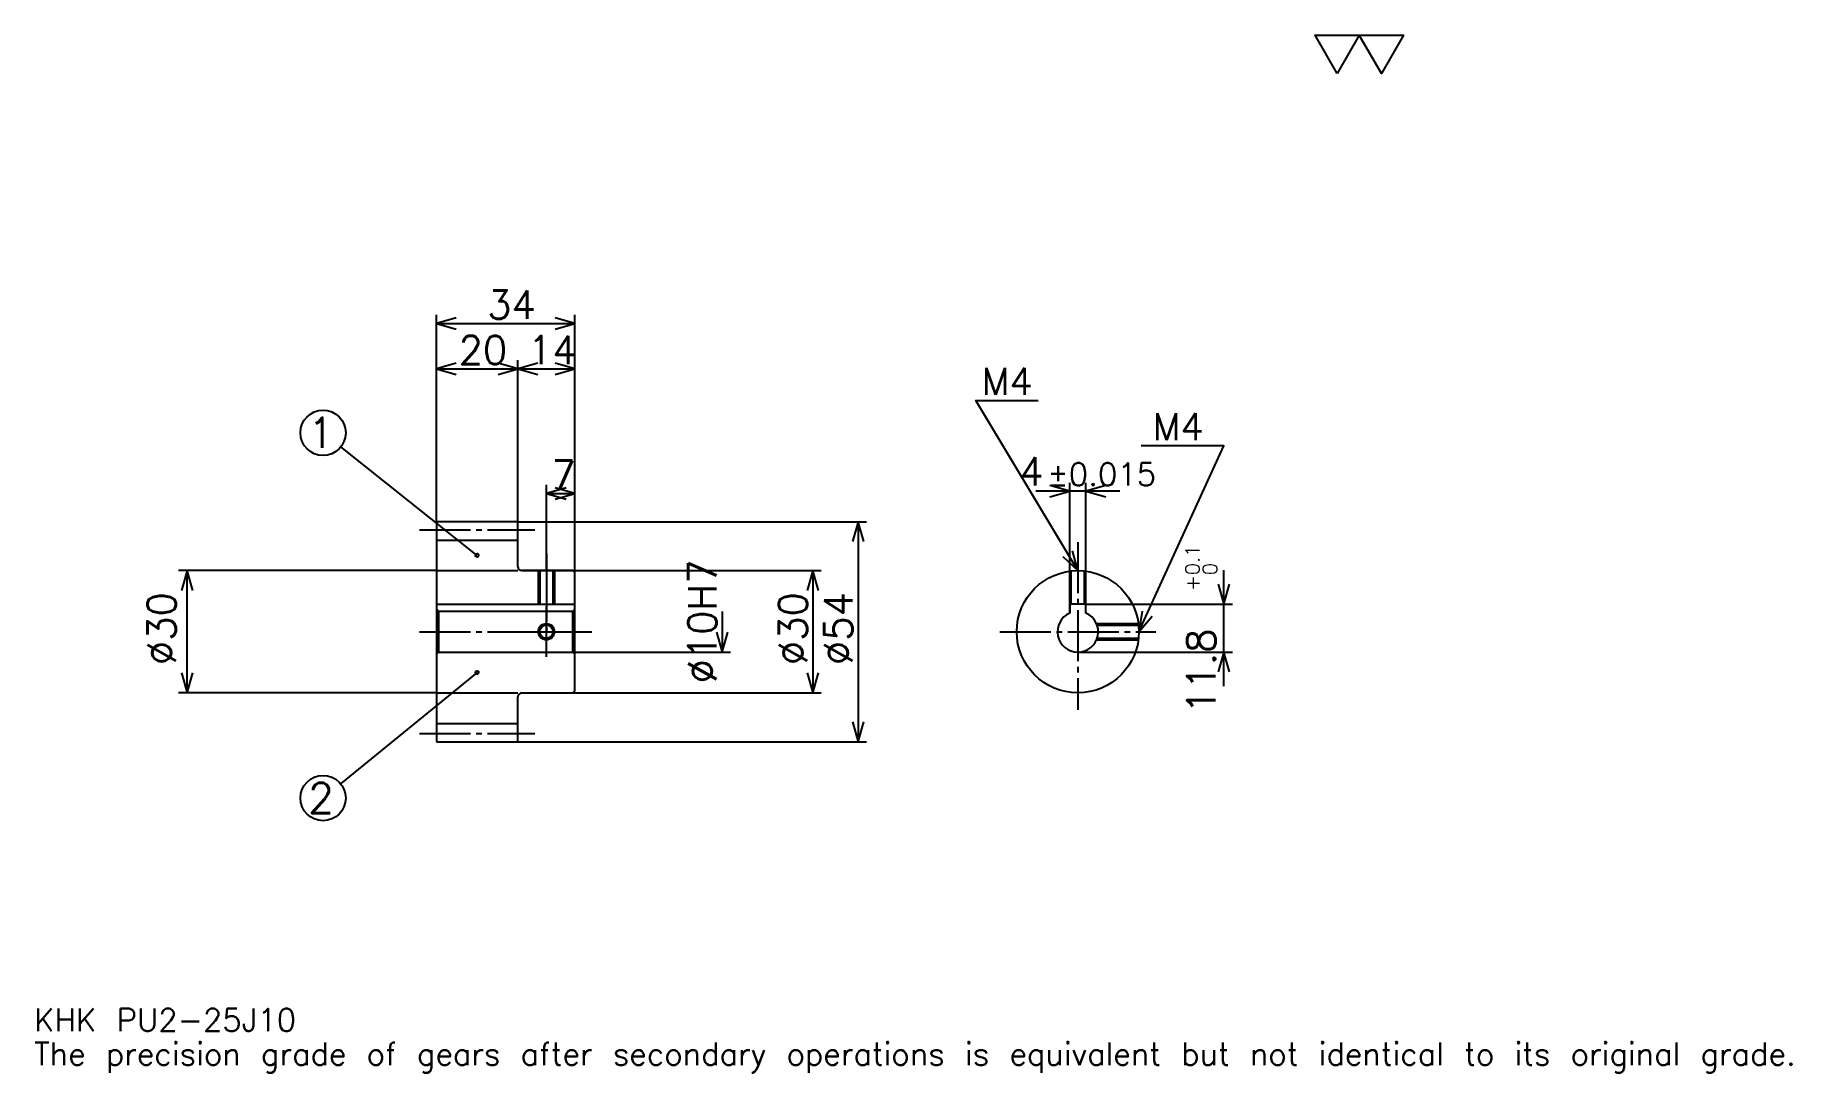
# Model space of a CAD drawing. Extents: x 14 to 446, y 5 to 260.
import ezdxf

# ---------------------------------------------------------------- set-up
doc = ezdxf.new("R2010")
doc.units = 0
doc.linetypes.add('DASHDOT', pattern=[16.695651, 12.521739, -1.391304, 1.391304, -1.391304])
doc.layers.get('0').update_dxf_attribs({"linetype": 'CONTINUOUS'})
doc.layers.add('DASHDOT', color=6, linetype='DASHDOT')
doc.styles.add('KANJI', font='TXT', dxfattribs={"bigfont": 'BIGFONT'})

msp = doc.modelspace()

# ---------------------------------------------------------------- linework, layer by layer
at = {"color": 5}
for p, q in [((112.695656, 140.391296), (112.695656, 191.17392)), ((146.695648, 140.391296), (146.695648, 191.17392)), ((112.695656, 189.086945), (146.695648, 189.086945)), ((112.695656, 177.956512), (132.695648, 177.956512)), ((132.695648, 140.391296), (132.695648, 180.043488)), ((132.695648, 177.956512), (146.695648, 177.956512)), ((122.695656, 132.141296), (89.225632, 158.753815)), ((139.695648, 140.391296), (139.695648, 149.434784)), ((139.695648, 147.347824), (146.695648, 147.347824)), ((280.565216, 147.869568), (259.869568, 147.869568)), ((268.217407, 120.191307), (268.217407, 149.956512)), ((272.217407, 120.191307), (272.217407, 149.956512)), ((112.695656, 140.291306), (112.695656, 140.391296)), ((132.595657, 140.391296), (146.695648, 140.391296)), ((132.695648, 140.291306), (132.695648, 140.391296)), ((139.695648, 128.391296), (139.695648, 140.391296)), ((139.695648, 128.391296), (139.695648, 140.391296)), ((146.695648, 140.391296), (218.347839, 140.391296)), ((146.695648, 127.891304), (146.695648, 140.391296)), ((216.260864, 140.391296), (216.260864, 86.391304)), ((112.695656, 128.391296), (49.391308, 128.391296)), ((51.478264, 98.391304), (51.478264, 128.391296)), ((133.695648, 128.391296), (146.695648, 128.391296)), ((146.695648, 128.391296), (207.217407, 128.391296)), ((205.130432, 128.391296), (205.130432, 98.391304)), ((306.086975, 100.04348), (306.086975, 128.539124)), ((182.869568, 118.391304), (182.869568, 108.391304)), ((272.217407, 120.191307), (308.17392, 120.191307)), ((146.695648, 108.391304), (184.956528, 108.391304)), ((270.217407, 108.391304), (308.17392, 108.391304)), ((122.695656, 103.391304), (89.183655, 76.080948)), ((112.695656, 98.391304), (49.391308, 98.391304)), ((133.695648, 98.391304), (146.695648, 98.391304)), ((146.695648, 98.391304), (207.217407, 98.391304)), ((132.595657, 86.391304), (146.695648, 86.391304)), ((146.695648, 86.391304), (218.347839, 86.391304))]:
    msp.add_line(p, q, dxfattribs=at)
at = {"color": 4}
for p, q in [((112.695656, 135.891296), (132.695648, 135.891296)), ((112.695656, 128.391296), (132.695648, 128.391296)), ((112.695656, 120.191307), (146.695648, 120.191307)), ((113.195656, 118.391304), (113.195656, 108.391304)), ((146.195648, 118.391304), (146.695648, 118.891304)), ((146.195648, 108.391304), (146.695648, 107.891304)), ((112.695656, 98.391304), (132.695648, 98.391304)), ((112.695656, 90.891304), (132.695648, 90.891304))]:
    msp.add_line(p, q, dxfattribs=at)
at = {"color": 7}
msp.add_lwpolyline([(333.913055, 250.434784), (328.486969, 259.839996), (350.191315, 259.839996), (344.765228, 250.434784), (339.339142, 259.839996), (333.913055, 250.434784)], dxfattribs=at)
at = {"color": 5}
for points in [[(117.565224, 190.478256), (112.695656, 189.086945), (117.565224, 187.695648)], [(141.826096, 187.695648), (146.695648, 189.086945), (141.826096, 190.478256)], [(117.565224, 179.347824), (112.695656, 177.956512), (117.565224, 176.565216)], [(127.826088, 176.565216), (132.695648, 177.956512), (127.826088, 179.347824)], [(137.565216, 179.347824), (132.695648, 177.956512), (137.565216, 176.565216)], [(141.826096, 176.565216), (146.695648, 177.956512), (141.826096, 179.347824)], [(270.217407, 128.391296), (245.17392, 170.130432), (260.478271, 170.130432)], [(285.217407, 113.391304), (306.086975, 159), (285.773926, 159)], [(144.565216, 148.739136), (139.695648, 147.347824), (144.565216, 145.956512)], [(141.826096, 145.956512), (146.695648, 147.347824), (141.826096, 148.739136)], [(263.347839, 146.478256), (268.217407, 147.869568), (263.347839, 149.260864)], [(277.086975, 149.260864), (272.217407, 147.869568), (277.086975, 146.478256)], [(217.652176, 135.521744), (216.260864, 140.391296), (214.869568, 135.521744)], [(266.518982, 131.851105), (270.217407, 128.391296), (268.90506, 133.282745)], [(52.869568, 123.521736), (51.478264, 128.391296), (50.08696, 123.521736)], [(206.521744, 123.521736), (205.130432, 128.391296), (203.739136, 123.521736)], [(304.695648, 125.060867), (306.086975, 120.191307), (307.478271, 125.060867)], [(285.978424, 118.398224), (285.217407, 113.391304), (288.508698, 117.240417)], [(181.478271, 113.260872), (182.869568, 108.391304), (184.260864, 113.260872)], [(307.478271, 103.521736), (306.086975, 108.391304), (304.695648, 103.521736)], [(50.08696, 103.260872), (51.478264, 98.391304), (52.869568, 103.260872)], [(203.739136, 103.260872), (205.130432, 98.391304), (206.521744, 103.260872)], [(214.869568, 91.260864), (216.260864, 86.391304), (217.652176, 91.260864)]]:
    msp.add_lwpolyline(points, dxfattribs=at)
at = {"color": 4}
for points in [[(132.695648, 129.391296), (132.695648, 140.291306), (132.595657, 140.391296), (112.795654, 140.391296), (112.695656, 140.291306), (112.695656, 107.891304)], [(133.695648, 98.391304), (146.195648, 98.391304), (146.695648, 98.891304), (146.695648, 127.891304), (146.195648, 128.391296), (133.695648, 128.391296)], [(137.695648, 128.391296), (137.695648, 120.191307)], [(138.075653, 128.391296), (138.075653, 120.191307)], [(141.315659, 128.391296), (141.315659, 120.191307)], [(141.695648, 128.391296), (141.695648, 120.191307)], [(268.217407, 117.973877), (268.217407, 128.25737)], [(268.597412, 120.191307), (268.597412, 128.303574)], [(271.837402, 120.191307), (271.837402, 128.303574)], [(272.217407, 117.973877), (272.217407, 128.25737)], [(112.695656, 107.891304), (113.195656, 108.391304), (146.195648, 108.391304), (146.195648, 118.391304), (113.195656, 118.391304), (112.695656, 118.891304)], [(272.217407, 117.973877), (272.217407, 120.191307), (268.217407, 120.191307), (268.217407, 117.973877)], [(274.799988, 115.391304), (285.083466, 115.391304)], [(274.947693, 115.011307), (285.129669, 115.011307)], [(112.695656, 107.891304), (112.695656, 86.491302), (112.795654, 86.391304), (132.595657, 86.391304), (132.695648, 86.491302), (132.695648, 97.391304)], [(274.799988, 111.391304), (285.083466, 111.391304)], [(274.947693, 111.771301), (285.129669, 111.771301)]]:
    msp.add_lwpolyline(points, dxfattribs=at)
at = {"color": 5}
for centre, radius in [((84.869568, 162.217392), 5.565217), ((122.695656, 132.141296), 0.417391), ((122.695656, 103.391304), 0.417391), ((84.869568, 72.565216), 5.565217)]:
    msp.add_circle(centre, radius, dxfattribs=at)
at = {"color": 4}
for centre, radius in [((270.217407, 113.391304), 15), ((139.695648, 113.391304), 1.62)]:
    msp.add_circle(centre, radius, dxfattribs=at)
at = {"color": 7}
msp.add_circle((139.695648, 113.391304), 2, dxfattribs=at)
at = {"color": 4}
for centre, radius, start, end in [((133.695648, 129.391296), 1, 180, 270), ((270.217407, 113.391304), 5, 113.57817801, 66.42182199), ((133.695648, 97.391304), 1, 90, 180)]:
    msp.add_arc(centre, radius, start, end, dxfattribs=at)
at = {"layer": 'DASHDOT', "color": 7}
for p, q in [((108.521744, 138.391296), (136.869568, 138.391296)), ((270.217407, 135.347824), (270.217407, 94.217392)), ((139.695648, 128.391296), (139.695648, 113.391304)), ((108.521744, 113.391304), (150.869568, 113.391304)), ((251.043488, 113.391304), (289.391296, 113.391304)), ((108.521744, 88.391304), (136.869568, 88.391304))]:
    msp.add_line(p, q, dxfattribs=at)
for points in [[(139.695648, 132.565216), (139.695648, 116.017395)], [(139.695648, 107.217392), (139.695648, 119.565216)], [(133.521744, 113.391304), (145.869568, 113.391304)]]:
    msp.add_lwpolyline(points, dxfattribs=at)

# ---------------------------------------------------------------- texts
at = {"color": 7, "style": 'KANJI'}
for s, height, p in [('34', 6.956522, (125.17392, 190.199997)), ('20', 6.956522, (118.17392, 179.069565)), ('14', 6.956522, (135.17392, 179.069565)), ('M4', 6.678261, (246.565216, 171.521744)), ('1', 7.42029, (81.159424, 158.507248)), ('M4', 6.678261, (288.556519, 160.391296)), ('7', 6.956522, (140.934784, 148.460876)), ('4', 6.956522, (255.857758, 149.260864)), ('%%p0.015', 5.565217, (262.743866, 149.260864)), ('2', 7.42029, (81.159424, 68.855072)), ('KHK PU2-25J10', 5.565217, (13.913043, 15.304348)), ('The precision grade of gears after secondary operations is equivalent but not identical to its original grade.', 5.565217, (13.913043, 6.956522))]:
    msp.add_text(s, height=height, dxfattribs=at).set_placement(p)
for s, height, p in [('%%c10H7', 6.956522, (181.478271, 100.695648)), ('0.1', 3.478261, (300.10437, 127.281998)), ('0', 3.478261, (304.417389, 127.281998)), ('+', 3.478261, (300.10437, 123.386345)), ('%%c30', 6.956522, (48.695656, 105.217392)), ('%%c30', 6.956522, (203.739136, 105.217392)), ('%%c54', 6.956522, (214.869568, 105.217392)), ('11.8', 6.956522, (304, 93.275772))]:
    msp.add_text(s, height=height, rotation=90, dxfattribs=at).set_placement(p)

doc.saveas('drawing.dxf')
